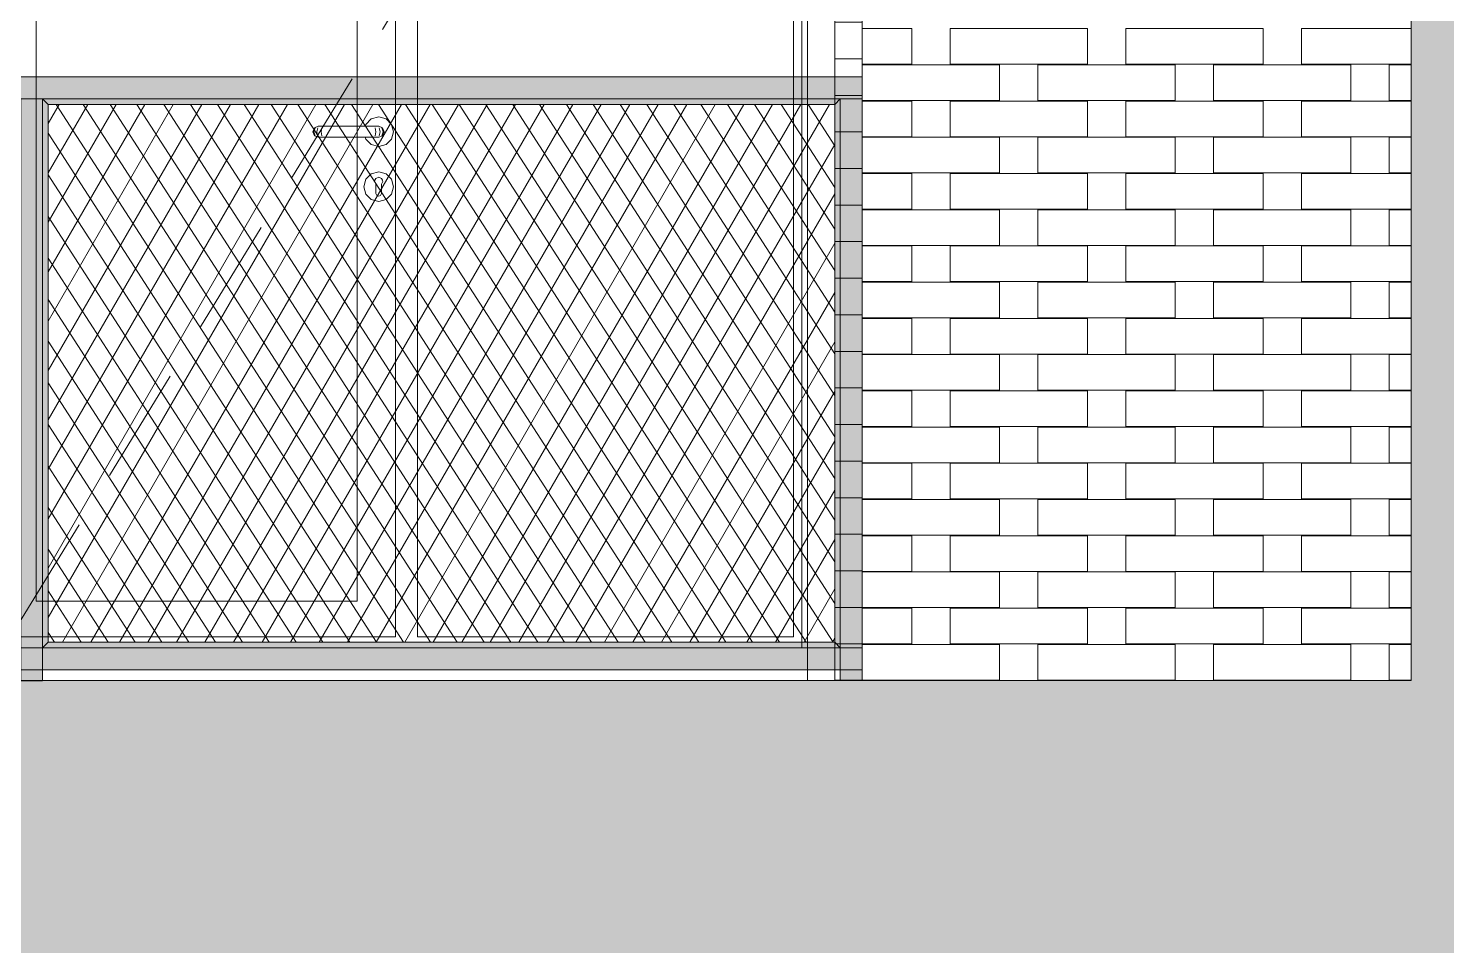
# Model space of a CAD drawing. Header units: millimetres. Extents: x 476244520 to 476657119, y 4620824743 to 4621446928.
# Drawn here: x 476550810 to 476553393, y 4621078663 to 4621080334 of the extents above; entities that cross this region are included whole.
import ezdxf

# ---------------------------------------------------------------- set-up
doc = ezdxf.new("R2010")
doc.units = ezdxf.units.MM
doc.header["$MEASUREMENT"] = 0
doc.linetypes.add('Hidden Line', pattern=[317.5, 211.666667, -105.833333])
for name, color, linetype, lineweight in [('2D Drafting - General_Pen_No__30_Pen_No__9_Pen_No__9_Pen_No__253', 252, 'Continuous', 0), ('2D Drafting - General_Pen_No__30_Pen_No__9_Pen_No__9_Pen_No__7', 7, 'Continuous', 0), ('2D Drafting - General_Pen_No__7_Pen_No__7', 7, 'Continuous', 0), ('New_2D Drafting - General_Pen_No__30_Pen_No__9_Pen_No__9_Pen_No__255', 255, 'Continuous', 0), ('New_2D Drafting - General_Pen_No__30_Pen_No__9_Pen_No__9_Pen_No__7', 7, 'Continuous', 0), ('New_2D Drafting - General_Pen_No__4', 7, 'Continuous', 0), ('New_2D Drafting - General_Pen_No__7', 7, 'Continuous', 0), ('New_Structural - Bearing_Pen_No__250', 7, 'Continuous', 0), ('Structural - Bearing_Pen_No__250', 7, 'Continuous', 0)]:
    doc.layers.add(name, color=color, linetype=linetype, lineweight=lineweight)

msp = doc.modelspace()

# ---------------------------------------------------------------- hatches: boundary and pattern name
at = {"layer": '2D Drafting - General_Pen_No__30_Pen_No__9_Pen_No__9_Pen_No__253', "linetype": 'Continuous', "lineweight": 0}
h = msp.add_hatch(dxfattribs=at)
h.set_pattern_fill('BRICK___RUNNING_BOND', color=252, style=0, pattern_type=2)
h.set_pattern_definition([(0, (476584677.18, 4621075479.1), (0, 66.64), []), (90, (476584677.18, 4621075479.1), (-244.8, 0), [66.64, -66.64]), (90, (476584799.58, 4621075545.74), (-244.8, 0), [66.64, -66.64])])
h.paths.add_polyline_path([(476539459.138, 4621072645.531), (476540629.005, 4621072645.531), (476540629.014, 4621075245.539), (476540629.014, 4621076667.176), (476540629.014, 4621084845.531), (476540629.014, 4621085057.885), (476540629.014, 4621085545.532), (476546429.014, 4621085545.532), (476546429.014, 4621072645.531), (476553686.976, 4621072645.531), (476553729.155, 4621072645.531), (476553729.155, 4621075945.533), (476553729.155, 4621078445.544), (476553729.155, 4621079070.057), (476553729.155, 4621085545.544), (476557529.011, 4621085545.544), (476557529.011, 4621075245.549), (476556929.206, 4621075245.549), (476556929.206, 4621070445.499), (476563929.127, 4621070445.499), (476563929.127, 4621075251.999), (476563329.323, 4621075251.999), (476563329.323, 4621085545.544), (476567129.179, 4621085545.544), (476567129.179, 4621072645.445), (476569940.806, 4621072645.445), (476569940.806, 4621072645.531), (476570829.494, 4621072645.531), (476572429.494, 4621072645.531), (476574429.014, 4621072645.531), (476574429.014, 4621085545.532), (476580229.014, 4621085545.532), (476580229.014, 4621072645.531), (476581399.049, 4621072645.531), (476581399.049, 4621085945.125), (476580317.511, 4621085945.125), (476574428.978, 4621085945.125), (476553729.155, 4621085945.125), (476546829.014, 4621085945.125), (476539459.138, 4621085945.125)])
h.paths.add_polyline_path([(476546829.014, 4621082345.544), (476546829.014, 4621084845.531), (476553329.014, 4621084845.531), (476553329.014, 4621082345.544)], flags=0)
h.paths.add_polyline_path([(476546829.014, 4621075945.533), (476546829.014, 4621078445.544), (476553329.014, 4621078445.544), (476553329.014, 4621075945.533)], flags=0)
h.paths.add_polyline_path([(476546829.014, 4621079145.544), (476546829.014, 4621081645.544), (476553329.014, 4621081645.544), (476553329.014, 4621079145.544)], flags=0)
h.paths.add_polyline_path([(476549474.939, 4621072745.581), (476549479.055, 4621072745.581), (476549479.055, 4621075245.581), (476547879.055, 4621075245.582), (476547879.055, 4621072745.581)], flags=0)
h.paths.add_polyline_path([(476559629.231, 4621083245.531), (476559629.231, 4621084845.531), (476558029.231, 4621084845.531), (476558029.231, 4621083245.531)], flags=0)
h.paths.add_polyline_path([(476559629.231, 4621073645.531), (476559629.231, 4621075245.531), (476558029.231, 4621075245.531), (476558029.231, 4621073645.531)], flags=0)
h.paths.add_polyline_path([(476558029.236, 4621076845.531), (476559629.236, 4621076845.531), (476559629.236, 4621078445.531), (476558029.236, 4621078445.531)], flags=0)
h.paths.add_polyline_path([(476559629.236, 4621080045.531), (476559629.236, 4621081645.531), (476558029.236, 4621081645.531), (476558029.236, 4621080045.531)], flags=0)
h.paths.add_polyline_path([(476559629.014, 4621071445.531), (476559629.014, 4621072045.531), (476558029.442, 4621072045.531), (476558029.442, 4621071445.531)], flags=0)
h.paths.add_polyline_path([(476561228.792, 4621078445.531), (476561228.792, 4621076845.531), (476562828.792, 4621076845.531), (476562828.792, 4621078445.531)], flags=0)
h.paths.add_polyline_path([(476561228.792, 4621080045.531), (476562828.792, 4621080045.531), (476562828.792, 4621081645.531), (476561228.792, 4621081645.531)], flags=0)
h.paths.add_polyline_path([(476561228.797, 4621084845.531), (476561228.797, 4621083245.531), (476562828.797, 4621083245.531), (476562828.797, 4621084845.531)], flags=0)
h.paths.add_polyline_path([(476562828.369, 4621071445.531), (476562828.369, 4621072045.531), (476561228.797, 4621072045.531), (476561228.797, 4621071445.531)], flags=0)
h.paths.add_polyline_path([(476561228.797, 4621073645.531), (476562828.797, 4621073645.531), (476562828.797, 4621075245.531), (476561228.797, 4621075245.531)], flags=0)
h.paths.add_polyline_path([(476568178.997, 4621081645.582), (476568178.997, 4621079145.581), (476569778.997, 4621079145.581), (476569778.997, 4621081645.581)], flags=0)
h.paths.add_polyline_path([(476569778.997, 4621075945.581), (476569778.997, 4621078445.581), (476568178.997, 4621078445.582), (476568178.997, 4621075945.581)], flags=0)
h.paths.add_polyline_path([(476568178.997, 4621082345.581), (476569778.997, 4621082345.581), (476569778.997, 4621084845.581), (476568178.997, 4621084845.582)], flags=0)
h.paths.add_polyline_path([(476571779.011, 4621084845.581), (476571779.011, 4621082345.581), (476573379.011, 4621082345.581), (476573379.011, 4621084845.582)], flags=0)
h.paths.add_polyline_path([(476571779.011, 4621081645.581), (476571779.011, 4621079145.581), (476573379.011, 4621079145.581), (476573379.011, 4621081645.582)], flags=0)
h.paths.add_polyline_path([(476571779.011, 4621075245.581), (476571779.011, 4621072745.581), (476571783.128, 4621072745.581), (476573379.011, 4621072745.581), (476573379.011, 4621075245.582)], flags=0)
h.paths.add_polyline_path([(476571779.011, 4621075945.581), (476573379.011, 4621075945.581), (476573379.011, 4621078445.582), (476571779.011, 4621078445.581)], flags=0)
h = msp.add_hatch(dxfattribs=at)
h.set_pattern_fill('BRICK___RUNNING_BOND', color=252, style=0, pattern_type=2)
h.set_pattern_definition([(0, (476585777.157, 4621078679.11), (0, 66.64), []), (90, (476585777.16, 4621078679.1), (-244.8, 0), [66.64, -66.64]), (90, (476585899.56, 4621078745.75), (-244.8, 0), [66.64, -66.64])])
h.paths.add_polyline_path([(476552279.01, 4621081645.544), (476552279.01, 4621079146.544), (476552329.001, 4621079146.544), (476552329.001, 4621081645.544)])
at = {"layer": 'New_2D Drafting - General_Pen_No__30_Pen_No__9_Pen_No__9_Pen_No__255', "linetype": 'Continuous', "lineweight": 0}
for points in [[(476552329.014, 4621080245.538), (476552329.014, 4621080205.538), (476547829.014, 4621080205.538), (476547829.014, 4621080245.538)], [(476550836.014, 4621079145.51), (476550796.014, 4621079145.51), (476550796.014, 4621080205.538), (476550836.014, 4621080205.538)], [(476550836.014, 4621079205.51), (476550846.014, 4621079215.51), (476550846.014, 4621080195.538), (476550836.014, 4621080205.538)], [(476550846.014, 4621080195.538), (476550836.014, 4621080205.538), (476552289.014, 4621080205.538), (476552279.014, 4621080195.538)], [(476552289.014, 4621079205.51), (476552279.014, 4621079215.51), (476552279.014, 4621080195.538), (476552289.014, 4621080205.538)], [(476552329.014, 4621079145.544), (476552289.014, 4621079145.544), (476552289.014, 4621080205.538), (476552329.014, 4621080205.538)], [(476552329.014, 4621079205.536), (476552329.014, 4621079165.536), (476547829.014, 4621079165.536), (476547829.014, 4621079205.536)], [(476550846.014, 4621079215.536), (476550836.014, 4621079205.536), (476552288.988, 4621079205.536), (476552278.988, 4621079215.536)]]:
    msp.add_hatch(color=255, dxfattribs=at).paths.add_polyline_path(points)
at = {"layer": 'New_2D Drafting - General_Pen_No__7', "linetype": 'Continuous', "lineweight": 0}
h = msp.add_hatch(dxfattribs=at)
h.set_pattern_fill('BATT_INSULATION', style=0, pattern_type=2)
h.set_pattern_definition([(60, (476844527.15, 4621385791.044), (-38.971143, 22.5), []), (122.833095, (476844527.15, 4621385791.044), (36.8060797, 18.75), [])])
h.paths.add_polyline_path([(476552279.014, 4621080195.538), (476550846.014, 4621080195.538), (476550846.014, 4621079215.536), (476552279.014, 4621079215.536)])

# ---------------------------------------------------------------- linework, layer by layer
at = {"layer": '2D Drafting - General_Pen_No__30_Pen_No__9_Pen_No__9_Pen_No__7', "color": 7, "linetype": 'Continuous', "lineweight": 0, "flags": 128}
for points in [[(476546829.014, 4621079145.544), (476546829.014, 4621081645.544), (476553329.014, 4621081645.544), (476553329.014, 4621079145.544)], [(476552279.01, 4621081645.544), (476552279.01, 4621079146.544), (476552329.001, 4621079146.544), (476552329.001, 4621081645.544)]]:
    msp.add_lwpolyline(points, close=True, dxfattribs=at)
at = {"layer": '2D Drafting - General_Pen_No__7_Pen_No__7', "color": 7, "linetype": 'Continuous', "lineweight": 0, "flags": 128}
msp.add_lwpolyline([(476550683.135, 4621079145.539), (476552279.018, 4621079145.544), (476552279.01, 4621081645.544), (476550679.01, 4621081645.539)], dxfattribs=at)
for points in [[(476552229.01, 4621081595.543), (476550729.01, 4621081595.538), (476550729.018, 4621079145.539), (476552229.018, 4621079145.546)], [(476552219.01, 4621081585.543), (476550739.01, 4621081585.538), (476550739.018, 4621079205.54), (476552219.018, 4621079205.546)], [(476551479.014, 4621081570.541), (476550754.01, 4621081570.538), (476550754.018, 4621079225.54), (476551479.018, 4621079225.543)], [(476552204.01, 4621081570.543), (476551519.01, 4621081570.541), (476551519.018, 4621079225.543), (476552204.018, 4621079225.545)], [(476551409.01, 4621081500.54), (476550824.01, 4621081500.538), (476550824.018, 4621079290.541), (476551409.018, 4621079290.543)]]:
    msp.add_lwpolyline(points, close=True, dxfattribs=at)
at = {"layer": '2D Drafting - General_Pen_No__7_Pen_No__7', "color": 7, "linetype": 'Hidden Line', "lineweight": 0, "flags": 128}
msp.add_lwpolyline([(476550729.01, 4621081595.538), (476551479.014, 4621080371.418), (476550729.795, 4621079146.823)], dxfattribs=at)
at = {"layer": 'New_2D Drafting - General_Pen_No__30_Pen_No__9_Pen_No__9_Pen_No__7', "color": 7, "linetype": 'Continuous', "lineweight": 0, "flags": 128}
for points in [[(476552329.014, 4621080245.538), (476552329.014, 4621080205.538), (476547829.014, 4621080205.538), (476547829.014, 4621080245.538)], [(476550836.014, 4621079145.51), (476550796.014, 4621079145.51), (476550796.014, 4621080205.538), (476550836.014, 4621080205.538)], [(476550836.014, 4621079205.51), (476550846.014, 4621079215.51), (476550846.014, 4621080195.538), (476550836.014, 4621080205.538)], [(476550846.014, 4621080195.538), (476550836.014, 4621080205.538), (476552289.014, 4621080205.538), (476552279.014, 4621080195.538)], [(476552289.014, 4621079205.51), (476552279.014, 4621079215.51), (476552279.014, 4621080195.538), (476552289.014, 4621080205.538)], [(476552329.014, 4621079145.544), (476552289.014, 4621079145.544), (476552289.014, 4621080205.538), (476552329.014, 4621080205.538)], [(476552329.014, 4621079205.536), (476552329.014, 4621079165.536), (476547829.014, 4621079165.536), (476547829.014, 4621079205.536)], [(476550846.014, 4621079215.536), (476550836.014, 4621079205.536), (476552288.988, 4621079205.536), (476552278.988, 4621079215.536)]]:
    msp.add_lwpolyline(points, close=True, dxfattribs=at)
at = {"layer": 'New_2D Drafting - General_Pen_No__4', "color": 7, "linetype": 'Continuous', "lineweight": 0, "flags": 128}
msp.add_lwpolyline([(476552279.014, 4621080195.538), (476550846.014, 4621080195.538), (476550846.014, 4621079215.536), (476552279.014, 4621079215.536)], close=True, dxfattribs=at)
at = {"layer": 'New_Structural - Bearing_Pen_No__250', "color": 7, "linetype": 'Continuous', "lineweight": 0}
for p, q in [((476552329.014, 4621080268.544), (476552329.014, 4621080333.544)), ((476552419.014, 4621080333.544), (476552329.014, 4621080333.544)), ((476552419.014, 4621080268.544), (476552419.014, 4621080333.544)), ((476552489.014, 4621080268.544), (476552489.014, 4621080333.544)), ((476552739.014, 4621080333.544), (476552489.014, 4621080333.544)), ((476552739.014, 4621080268.544), (476552739.014, 4621080333.544)), ((476552809.014, 4621080268.544), (476552809.014, 4621080333.544)), ((476553059.014, 4621080333.544), (476552809.014, 4621080333.544)), ((476553059.014, 4621080268.544), (476553059.014, 4621080333.544)), ((476553129.014, 4621080268.544), (476553129.014, 4621080333.544)), ((476553329.014, 4621080333.544), (476553129.014, 4621080333.544)), ((476553289.014, 4621080333.544), (476553289.014, 4621080334.544)), ((476552419.014, 4621080268.544), (476552329.014, 4621080268.544)), ((476552329.014, 4621080202.544), (476552329.014, 4621080267.544)), ((476552579.014, 4621080267.544), (476552329.014, 4621080267.544)), ((476552739.014, 4621080268.544), (476552489.014, 4621080268.544)), ((476552579.014, 4621080202.544), (476552579.014, 4621080267.544)), ((476552649.014, 4621080202.544), (476552649.014, 4621080267.544)), ((476552899.014, 4621080267.544), (476552649.014, 4621080267.544)), ((476553059.014, 4621080268.544), (476552809.014, 4621080268.544)), ((476552899.014, 4621080202.544), (476552899.014, 4621080267.544)), ((476552969.014, 4621080202.544), (476552969.014, 4621080267.544)), ((476553219.014, 4621080267.544), (476552969.014, 4621080267.544)), ((476553329.014, 4621080268.544), (476553129.014, 4621080268.544)), ((476553219.014, 4621080202.544), (476553219.014, 4621080267.544)), ((476553289.014, 4621080267.544), (476553289.014, 4621080268.544)), ((476553289.014, 4621080202.544), (476553289.014, 4621080267.544)), ((476553329.014, 4621080267.544), (476553289.014, 4621080267.544)), ((476552579.014, 4621080202.544), (476552329.014, 4621080202.544)), ((476552329.014, 4621080136.544), (476552329.014, 4621080201.544)), ((476552419.014, 4621080201.544), (476552329.014, 4621080201.544)), ((476552419.014, 4621080136.544), (476552419.014, 4621080201.544)), ((476552489.014, 4621080136.544), (476552489.014, 4621080201.544)), ((476552739.014, 4621080201.544), (476552489.014, 4621080201.544)), ((476552899.014, 4621080202.544), (476552649.014, 4621080202.544)), ((476552739.014, 4621080136.544), (476552739.014, 4621080201.544)), ((476552809.014, 4621080136.544), (476552809.014, 4621080201.544)), ((476553059.014, 4621080201.544), (476552809.014, 4621080201.544)), ((476553219.014, 4621080202.544), (476552969.014, 4621080202.544)), ((476553059.014, 4621080136.544), (476553059.014, 4621080201.544)), ((476553129.014, 4621080136.544), (476553129.014, 4621080201.544)), ((476553329.014, 4621080201.544), (476553129.014, 4621080201.544)), ((476553289.014, 4621080201.544), (476553289.014, 4621080202.544)), ((476553329.014, 4621080202.544), (476553289.014, 4621080202.544)), ((476551331.053, 4621080152.612), (476551328.124, 4621080145.541)), ((476551332.605, 4621080152.612), (476551329.846, 4621080145.541)), ((476551338.124, 4621080155.541), (476551331.053, 4621080152.612)), ((476551337.42, 4621080152.612), (476551335.308, 4621080145.541)), ((476551339.266, 4621080155.541), (476551338.124, 4621080155.541)), ((476551342.518, 4621080155.541), (476551339.266, 4621080155.541)), ((476551347.384, 4621080155.541), (476551342.518, 4621080155.541)), ((476551344.625, 4621080152.612), (476551343.482, 4621080145.541)), ((476551353.124, 4621080155.541), (476551347.384, 4621080155.541)), ((476551433.124, 4621080155.541), (476551353.124, 4621080155.541)), ((476551423.804, 4621080155.541), (476551424.742, 4621080159.041)), ((476551424.742, 4621080159.041), (476551434.624, 4621080168.924)), ((476551438.865, 4621080155.541), (476551433.124, 4621080155.541)), ((476551434.624, 4621080168.924), (476551448.124, 4621080172.541)), ((476551443.731, 4621080155.541), (476551438.865, 4621080155.541)), ((476551441.624, 4621080152.612), (476551442.767, 4621080145.541)), ((476551446.983, 4621080155.541), (476551443.731, 4621080155.541)), ((476551448.124, 4621080155.541), (476551446.983, 4621080155.541)), ((476551448.124, 4621080172.541), (476551461.624, 4621080168.924)), ((476551448.124, 4621080155.541), (476551455.195, 4621080152.613)), ((476551448.829, 4621080152.613), (476551450.941, 4621080145.541)), ((476551453.643, 4621080152.613), (476551456.402, 4621080145.541)), ((476551455.195, 4621080152.613), (476551458.124, 4621080145.541)), ((476551461.624, 4621080168.924), (476551471.507, 4621080159.042)), ((476551471.507, 4621080159.042), (476551475.124, 4621080145.542)), ((476551328.124, 4621080145.541), (476551331.053, 4621080138.47)), ((476551329.846, 4621080145.541), (476551332.605, 4621080138.47)), ((476551331.053, 4621080138.47), (476551338.124, 4621080135.541)), ((476551335.308, 4621080145.541), (476551337.42, 4621080138.47)), ((476551339.266, 4621080135.541), (476551338.124, 4621080135.541)), ((476551342.518, 4621080135.541), (476551339.266, 4621080135.541)), ((476551347.384, 4621080135.541), (476551342.518, 4621080135.541)), ((476551343.482, 4621080145.541), (476551344.625, 4621080138.47)), ((476551353.124, 4621080135.541), (476551347.384, 4621080135.541)), ((476551433.124, 4621080135.541), (476551353.124, 4621080135.541)), ((476551424.742, 4621080132.041), (476551423.804, 4621080135.541)), ((476551434.625, 4621080122.159), (476551424.742, 4621080132.041)), ((476551438.865, 4621080135.541), (476551433.124, 4621080135.541)), ((476551443.731, 4621080135.541), (476551438.865, 4621080135.541)), ((476551442.767, 4621080145.541), (476551441.624, 4621080138.47)), ((476551446.983, 4621080135.541), (476551443.731, 4621080135.541)), ((476551448.124, 4621080135.541), (476551446.983, 4621080135.541)), ((476551455.196, 4621080138.47), (476551448.124, 4621080135.541)), ((476551450.941, 4621080145.541), (476551448.829, 4621080138.47)), ((476551456.402, 4621080145.541), (476551453.643, 4621080138.47)), ((476551458.124, 4621080145.541), (476551455.196, 4621080138.47)), ((476551471.507, 4621080132.042), (476551461.625, 4621080122.159)), ((476551475.124, 4621080145.542), (476551471.507, 4621080132.042)), ((476552419.014, 4621080136.544), (476552329.014, 4621080136.544)), ((476552329.014, 4621080070.544), (476552329.014, 4621080135.544)), ((476552579.014, 4621080135.544), (476552329.014, 4621080135.544)), ((476552739.014, 4621080136.544), (476552489.014, 4621080136.544)), ((476552579.014, 4621080070.544), (476552579.014, 4621080135.544)), ((476552649.014, 4621080070.544), (476552649.014, 4621080135.544)), ((476552899.014, 4621080135.544), (476552649.014, 4621080135.544)), ((476553059.014, 4621080136.544), (476552809.014, 4621080136.544)), ((476552899.014, 4621080070.544), (476552899.014, 4621080135.544)), ((476552969.014, 4621080070.544), (476552969.014, 4621080135.544)), ((476553219.014, 4621080135.544), (476552969.014, 4621080135.544)), ((476553329.014, 4621080136.544), (476553129.014, 4621080136.544)), ((476553219.014, 4621080070.544), (476553219.014, 4621080135.544)), ((476553289.014, 4621080135.544), (476553289.014, 4621080136.544)), ((476553289.014, 4621080070.544), (476553289.014, 4621080135.544)), ((476553329.014, 4621080135.544), (476553289.014, 4621080135.544)), ((476551448.125, 4621080118.541), (476551434.625, 4621080122.159)), ((476551461.625, 4621080122.159), (476551448.125, 4621080118.541)), ((476551421.125, 4621080045.541), (476551424.742, 4621080059.041)), ((476551424.742, 4621080059.041), (476551434.625, 4621080068.924)), ((476551434.625, 4621080068.924), (476551448.125, 4621080072.541)), ((476551441.405, 4621080057.181), (476551440.657, 4621080055.234)), ((476551440.657, 4621080055.234), (476551443.125, 4621080049.941)), ((476551441.405, 4621080057.181), (476551442.75, 4621080060.685)), ((476551448.125, 4621080062.967), (476551442.75, 4621080060.685)), ((476551443.125, 4621080049.941), (476551443.125, 4621080048.428)), ((476551443.125, 4621080048.428), (476551443.125, 4621080045.541)), ((476551448.125, 4621080072.541), (476551461.625, 4621080068.924)), ((476551453.5, 4621080060.685), (476551448.125, 4621080062.967)), ((476551453.125, 4621080049.941), (476551455.593, 4621080055.234)), ((476551453.125, 4621080048.428), (476551453.125, 4621080049.941)), ((476551453.125, 4621080048.428), (476551453.125, 4621080045.541)), ((476551454.845, 4621080057.181), (476551453.5, 4621080060.685)), ((476551454.845, 4621080057.181), (476551455.593, 4621080055.234)), ((476551461.625, 4621080068.924), (476551471.507, 4621080059.042)), ((476551471.507, 4621080059.042), (476551475.125, 4621080045.542)), ((476552579.014, 4621080070.544), (476552329.014, 4621080070.544)), ((476552329.014, 4621080004.544), (476552329.014, 4621080069.544)), ((476552419.014, 4621080069.544), (476552329.014, 4621080069.544)), ((476552419.014, 4621080004.544), (476552419.014, 4621080069.544)), ((476552489.014, 4621080004.544), (476552489.014, 4621080069.544)), ((476552739.014, 4621080069.544), (476552489.014, 4621080069.544)), ((476552899.014, 4621080070.544), (476552649.014, 4621080070.544)), ((476552739.014, 4621080004.544), (476552739.014, 4621080069.544)), ((476552809.014, 4621080004.544), (476552809.014, 4621080069.544)), ((476553059.014, 4621080069.544), (476552809.014, 4621080069.544)), ((476553219.014, 4621080070.544), (476552969.014, 4621080070.544)), ((476553059.014, 4621080004.544), (476553059.014, 4621080069.544)), ((476553129.014, 4621080004.544), (476553129.014, 4621080069.544)), ((476553329.014, 4621080069.544), (476553129.014, 4621080069.544)), ((476553289.014, 4621080069.544), (476553289.014, 4621080070.544)), ((476553329.014, 4621080070.544), (476553289.014, 4621080070.544)), ((476551424.742, 4621080032.041), (476551421.125, 4621080045.541)), ((476551434.625, 4621080022.159), (476551424.742, 4621080032.041)), ((476551448.125, 4621080018.541), (476551434.625, 4621080022.159)), ((476551443.125, 4621080045.541), (476551443.125, 4621080042.655)), ((476551443.125, 4621080042.655), (476551443.125, 4621080036.881)), ((476551443.125, 4621080036.881), (476551443.125, 4621080033.041)), ((476551443.125, 4621080033.041), (476551444.589, 4621080029.506)), ((476551444.589, 4621080029.506), (476551448.125, 4621080028.041)), ((476551448.125, 4621080028.041), (476551451.66, 4621080029.506)), ((476551461.625, 4621080022.159), (476551448.125, 4621080018.541)), ((476551451.66, 4621080029.506), (476551453.125, 4621080033.041)), ((476551453.125, 4621080045.541), (476551453.125, 4621080042.655)), ((476551453.125, 4621080042.655), (476551453.125, 4621080036.881)), ((476551453.125, 4621080036.881), (476551453.125, 4621080033.041)), ((476551471.508, 4621080032.042), (476551461.625, 4621080022.159)), ((476551475.125, 4621080045.542), (476551471.508, 4621080032.042)), ((476552419.014, 4621080004.544), (476552329.014, 4621080004.544)), ((476552329.014, 4621079938.544), (476552329.014, 4621080003.544)), ((476552579.014, 4621080003.544), (476552329.014, 4621080003.544)), ((476552739.014, 4621080004.544), (476552489.014, 4621080004.544)), ((476552579.014, 4621079938.544), (476552579.014, 4621080003.544)), ((476552649.014, 4621079938.544), (476552649.014, 4621080003.544)), ((476552899.014, 4621080003.544), (476552649.014, 4621080003.544)), ((476553059.014, 4621080004.544), (476552809.014, 4621080004.544)), ((476552899.014, 4621079938.544), (476552899.014, 4621080003.544)), ((476552969.014, 4621079938.544), (476552969.014, 4621080003.544)), ((476553219.014, 4621080003.544), (476552969.014, 4621080003.544)), ((476553329.014, 4621080004.544), (476553129.014, 4621080004.544)), ((476553219.014, 4621079938.544), (476553219.014, 4621080003.544)), ((476553289.014, 4621080003.544), (476553289.014, 4621080004.544)), ((476553289.014, 4621079938.544), (476553289.014, 4621080003.544)), ((476553329.014, 4621080003.544), (476553289.014, 4621080003.544)), ((476552579.014, 4621079938.544), (476552329.014, 4621079938.544)), ((476552329.014, 4621079872.544), (476552329.014, 4621079937.544)), ((476552419.014, 4621079937.544), (476552329.014, 4621079937.544)), ((476552419.014, 4621079872.544), (476552419.014, 4621079937.544)), ((476552489.014, 4621079872.544), (476552489.014, 4621079937.544)), ((476552739.014, 4621079937.544), (476552489.014, 4621079937.544)), ((476552899.014, 4621079938.544), (476552649.014, 4621079938.544)), ((476552739.014, 4621079872.544), (476552739.014, 4621079937.544)), ((476552809.014, 4621079872.544), (476552809.014, 4621079937.544)), ((476553059.014, 4621079937.544), (476552809.014, 4621079937.544)), ((476553219.014, 4621079938.544), (476552969.014, 4621079938.544)), ((476553059.014, 4621079872.544), (476553059.014, 4621079937.544)), ((476553129.014, 4621079872.544), (476553129.014, 4621079937.544)), ((476553329.014, 4621079937.544), (476553129.014, 4621079937.544)), ((476553289.014, 4621079937.544), (476553289.014, 4621079938.544)), ((476553329.014, 4621079938.544), (476553289.014, 4621079938.544)), ((476552419.014, 4621079872.544), (476552329.014, 4621079872.544)), ((476552329.014, 4621079806.544), (476552329.014, 4621079871.544)), ((476552579.014, 4621079871.544), (476552329.014, 4621079871.544)), ((476552739.014, 4621079872.544), (476552489.014, 4621079872.544)), ((476552579.014, 4621079806.544), (476552579.014, 4621079871.544)), ((476552649.014, 4621079806.544), (476552649.014, 4621079871.544)), ((476552899.014, 4621079871.544), (476552649.014, 4621079871.544)), ((476553059.014, 4621079872.544), (476552809.014, 4621079872.544)), ((476552899.014, 4621079806.544), (476552899.014, 4621079871.544)), ((476552969.014, 4621079806.544), (476552969.014, 4621079871.544)), ((476553219.014, 4621079871.544), (476552969.014, 4621079871.544)), ((476553329.014, 4621079872.544), (476553129.014, 4621079872.544)), ((476553219.014, 4621079806.544), (476553219.014, 4621079871.544)), ((476553289.014, 4621079871.544), (476553289.014, 4621079872.544)), ((476553289.014, 4621079806.544), (476553289.014, 4621079871.544)), ((476553329.014, 4621079871.544), (476553289.014, 4621079871.544)), ((476552579.014, 4621079806.544), (476552329.014, 4621079806.544)), ((476552329.014, 4621079740.544), (476552329.014, 4621079805.544)), ((476552419.014, 4621079805.544), (476552329.014, 4621079805.544)), ((476552419.014, 4621079740.544), (476552419.014, 4621079805.544)), ((476552489.014, 4621079740.544), (476552489.014, 4621079805.544)), ((476552739.014, 4621079805.544), (476552489.014, 4621079805.544)), ((476552899.014, 4621079806.544), (476552649.014, 4621079806.544)), ((476552739.014, 4621079740.544), (476552739.014, 4621079805.544)), ((476552809.014, 4621079740.544), (476552809.014, 4621079805.544)), ((476553059.014, 4621079805.544), (476552809.014, 4621079805.544)), ((476553219.014, 4621079806.544), (476552969.014, 4621079806.544)), ((476553059.014, 4621079740.544), (476553059.014, 4621079805.544)), ((476553129.014, 4621079740.544), (476553129.014, 4621079805.544)), ((476553329.014, 4621079805.544), (476553129.014, 4621079805.544)), ((476553289.014, 4621079805.544), (476553289.014, 4621079806.544)), ((476553329.014, 4621079806.544), (476553289.014, 4621079806.544)), ((476552419.014, 4621079740.544), (476552329.014, 4621079740.544)), ((476552329.014, 4621079674.544), (476552329.014, 4621079739.544)), ((476552579.014, 4621079739.544), (476552329.014, 4621079739.544)), ((476552739.014, 4621079740.544), (476552489.014, 4621079740.544)), ((476552579.014, 4621079674.544), (476552579.014, 4621079739.544)), ((476552649.014, 4621079674.544), (476552649.014, 4621079739.544)), ((476552899.014, 4621079739.544), (476552649.014, 4621079739.544)), ((476553059.014, 4621079740.544), (476552809.014, 4621079740.544)), ((476552899.014, 4621079674.544), (476552899.014, 4621079739.544)), ((476552969.014, 4621079674.544), (476552969.014, 4621079739.544)), ((476553219.014, 4621079739.544), (476552969.014, 4621079739.544)), ((476553329.014, 4621079740.544), (476553129.014, 4621079740.544)), ((476553219.014, 4621079674.544), (476553219.014, 4621079739.544)), ((476553289.014, 4621079739.544), (476553289.014, 4621079740.544)), ((476553289.014, 4621079674.544), (476553289.014, 4621079739.544)), ((476553329.014, 4621079739.544), (476553289.014, 4621079739.544)), ((476552579.014, 4621079674.544), (476552329.014, 4621079674.544)), ((476552329.014, 4621079608.544), (476552329.014, 4621079673.544)), ((476552419.014, 4621079673.544), (476552329.014, 4621079673.544)), ((476552419.014, 4621079608.544), (476552419.014, 4621079673.544)), ((476552489.014, 4621079608.544), (476552489.014, 4621079673.544)), ((476552739.014, 4621079673.544), (476552489.014, 4621079673.544)), ((476552899.014, 4621079674.544), (476552649.014, 4621079674.544)), ((476552739.014, 4621079608.544), (476552739.014, 4621079673.544)), ((476552809.014, 4621079608.544), (476552809.014, 4621079673.544)), ((476553059.014, 4621079673.544), (476552809.014, 4621079673.544)), ((476553219.014, 4621079674.544), (476552969.014, 4621079674.544)), ((476553059.014, 4621079608.544), (476553059.014, 4621079673.544)), ((476553129.014, 4621079608.544), (476553129.014, 4621079673.544)), ((476553329.014, 4621079673.544), (476553129.014, 4621079673.544)), ((476553289.014, 4621079673.544), (476553289.014, 4621079674.544)), ((476553329.014, 4621079674.544), (476553289.014, 4621079674.544)), ((476552419.014, 4621079608.544), (476552329.014, 4621079608.544)), ((476552739.014, 4621079608.544), (476552489.014, 4621079608.544)), ((476553059.014, 4621079608.544), (476552809.014, 4621079608.544)), ((476553329.014, 4621079608.544), (476553129.014, 4621079608.544)), ((476553289.014, 4621079607.544), (476553289.014, 4621079608.544)), ((476552329.014, 4621079542.544), (476552329.014, 4621079607.544)), ((476552579.014, 4621079607.544), (476552329.014, 4621079607.544)), ((476552579.014, 4621079542.544), (476552579.014, 4621079607.544)), ((476552649.014, 4621079542.544), (476552649.014, 4621079607.544)), ((476552899.014, 4621079607.544), (476552649.014, 4621079607.544)), ((476552899.014, 4621079542.544), (476552899.014, 4621079607.544)), ((476552969.014, 4621079542.544), (476552969.014, 4621079607.544)), ((476553219.014, 4621079607.544), (476552969.014, 4621079607.544)), ((476553219.014, 4621079542.544), (476553219.014, 4621079607.544)), ((476553289.014, 4621079542.544), (476553289.014, 4621079607.544)), ((476553329.014, 4621079607.544), (476553289.014, 4621079607.544)), ((476552579.014, 4621079542.544), (476552329.014, 4621079542.544)), ((476552329.014, 4621079476.544), (476552329.014, 4621079541.544)), ((476552419.014, 4621079541.544), (476552329.014, 4621079541.544)), ((476552419.014, 4621079476.544), (476552419.014, 4621079541.544)), ((476552489.014, 4621079476.544), (476552489.014, 4621079541.544)), ((476552739.014, 4621079541.544), (476552489.014, 4621079541.544)), ((476552899.014, 4621079542.544), (476552649.014, 4621079542.544)), ((476552739.014, 4621079476.544), (476552739.014, 4621079541.544)), ((476552809.014, 4621079476.544), (476552809.014, 4621079541.544)), ((476553059.014, 4621079541.544), (476552809.014, 4621079541.544)), ((476553219.014, 4621079542.544), (476552969.014, 4621079542.544)), ((476553059.014, 4621079476.544), (476553059.014, 4621079541.544)), ((476553129.014, 4621079476.544), (476553129.014, 4621079541.544)), ((476553329.014, 4621079541.544), (476553129.014, 4621079541.544)), ((476553289.014, 4621079541.544), (476553289.014, 4621079542.544)), ((476553329.014, 4621079542.544), (476553289.014, 4621079542.544)), ((476552419.014, 4621079476.544), (476552329.014, 4621079476.544)), ((476552329.014, 4621079410.544), (476552329.014, 4621079475.544)), ((476552579.014, 4621079475.544), (476552329.014, 4621079475.544)), ((476552739.014, 4621079476.544), (476552489.014, 4621079476.544)), ((476552579.014, 4621079410.544), (476552579.014, 4621079475.544)), ((476552649.014, 4621079410.544), (476552649.014, 4621079475.544)), ((476552899.014, 4621079475.544), (476552649.014, 4621079475.544)), ((476553059.014, 4621079476.544), (476552809.014, 4621079476.544)), ((476552899.014, 4621079410.544), (476552899.014, 4621079475.544)), ((476552969.014, 4621079410.544), (476552969.014, 4621079475.544)), ((476553219.014, 4621079475.544), (476552969.014, 4621079475.544)), ((476553329.014, 4621079476.544), (476553129.014, 4621079476.544)), ((476553219.014, 4621079410.544), (476553219.014, 4621079475.544)), ((476553289.014, 4621079475.544), (476553289.014, 4621079476.544)), ((476553289.014, 4621079410.544), (476553289.014, 4621079475.544)), ((476553329.014, 4621079475.544), (476553289.014, 4621079475.544)), ((476552579.014, 4621079410.544), (476552329.014, 4621079410.544)), ((476552329.014, 4621079344.544), (476552329.014, 4621079409.544)), ((476552419.014, 4621079409.544), (476552329.014, 4621079409.544)), ((476552419.014, 4621079344.544), (476552419.014, 4621079409.544)), ((476552489.014, 4621079344.544), (476552489.014, 4621079409.544)), ((476552739.014, 4621079409.544), (476552489.014, 4621079409.544)), ((476552899.014, 4621079410.544), (476552649.014, 4621079410.544)), ((476552739.014, 4621079344.544), (476552739.014, 4621079409.544)), ((476552809.014, 4621079344.544), (476552809.014, 4621079409.544)), ((476553059.014, 4621079409.544), (476552809.014, 4621079409.544)), ((476553219.014, 4621079410.544), (476552969.014, 4621079410.544)), ((476553059.014, 4621079344.544), (476553059.014, 4621079409.544)), ((476553129.014, 4621079344.544), (476553129.014, 4621079409.544)), ((476553329.014, 4621079409.544), (476553129.014, 4621079409.544)), ((476553289.014, 4621079409.544), (476553289.014, 4621079410.544)), ((476553329.014, 4621079410.544), (476553289.014, 4621079410.544)), ((476552419.014, 4621079344.544), (476552329.014, 4621079344.544)), ((476552329.014, 4621079278.544), (476552329.014, 4621079343.544)), ((476552579.014, 4621079343.544), (476552329.014, 4621079343.544)), ((476552739.014, 4621079344.544), (476552489.014, 4621079344.544)), ((476552579.014, 4621079278.544), (476552579.014, 4621079343.544)), ((476552649.014, 4621079278.544), (476552649.014, 4621079343.544)), ((476552899.014, 4621079343.544), (476552649.014, 4621079343.544)), ((476553059.014, 4621079344.544), (476552809.014, 4621079344.544)), ((476552899.014, 4621079278.544), (476552899.014, 4621079343.544)), ((476552969.014, 4621079278.544), (476552969.014, 4621079343.544)), ((476553219.014, 4621079343.544), (476552969.014, 4621079343.544)), ((476553329.014, 4621079344.544), (476553129.014, 4621079344.544)), ((476553219.014, 4621079278.544), (476553219.014, 4621079343.544)), ((476553289.014, 4621079343.544), (476553289.014, 4621079344.544)), ((476553289.014, 4621079278.544), (476553289.014, 4621079343.544)), ((476553329.014, 4621079343.544), (476553289.014, 4621079343.544)), ((476552579.014, 4621079278.544), (476552329.014, 4621079278.544)), ((476552329.014, 4621079212.544), (476552329.014, 4621079277.544)), ((476552419.014, 4621079277.544), (476552329.014, 4621079277.544)), ((476552419.014, 4621079212.544), (476552419.014, 4621079277.544)), ((476552489.014, 4621079212.544), (476552489.014, 4621079277.544)), ((476552739.014, 4621079277.544), (476552489.014, 4621079277.544)), ((476552899.014, 4621079278.544), (476552649.014, 4621079278.544)), ((476552739.014, 4621079212.544), (476552739.014, 4621079277.544)), ((476552809.014, 4621079212.544), (476552809.014, 4621079277.544)), ((476553059.014, 4621079277.544), (476552809.014, 4621079277.544)), ((476553219.014, 4621079278.544), (476552969.014, 4621079278.544)), ((476553059.014, 4621079212.544), (476553059.014, 4621079277.544)), ((476553129.014, 4621079212.544), (476553129.014, 4621079277.544)), ((476553329.014, 4621079277.544), (476553129.014, 4621079277.544)), ((476553289.014, 4621079277.544), (476553289.014, 4621079278.544)), ((476553329.014, 4621079278.544), (476553289.014, 4621079278.544)), ((476552419.014, 4621079212.544), (476552329.014, 4621079212.544)), ((476552329.014, 4621079146.544), (476552329.014, 4621079211.544)), ((476552579.014, 4621079211.544), (476552329.014, 4621079211.544)), ((476552739.014, 4621079212.544), (476552489.014, 4621079212.544)), ((476552579.014, 4621079146.544), (476552579.014, 4621079211.544)), ((476552649.014, 4621079146.544), (476552649.014, 4621079211.544)), ((476552899.014, 4621079211.544), (476552649.014, 4621079211.544)), ((476553059.014, 4621079212.544), (476552809.014, 4621079212.544)), ((476552899.014, 4621079146.544), (476552899.014, 4621079211.544)), ((476552969.014, 4621079146.544), (476552969.014, 4621079211.544)), ((476553219.014, 4621079211.544), (476552969.014, 4621079211.544)), ((476553329.014, 4621079212.544), (476553129.014, 4621079212.544)), ((476553219.014, 4621079146.544), (476553219.014, 4621079211.544)), ((476553289.014, 4621079211.544), (476553289.014, 4621079212.544)), ((476553289.014, 4621079146.544), (476553289.014, 4621079211.544)), ((476553329.014, 4621079211.544), (476553289.014, 4621079211.544)), ((476552579.014, 4621079146.544), (476552329.014, 4621079146.544)), ((476552899.014, 4621079146.544), (476552649.014, 4621079146.544)), ((476553219.014, 4621079146.544), (476552969.014, 4621079146.544)), ((476553289.014, 4621079145.544), (476553289.014, 4621079146.544)), ((476553329.014, 4621079146.544), (476553289.014, 4621079146.544))]:
    msp.add_line(p, q, dxfattribs=at)
at = {"layer": 'Structural - Bearing_Pen_No__250', "color": 7, "linetype": 'Continuous', "lineweight": 0}
for p, q in [((476553329.014, 4621080333.544), (476553329.014, 4621080334.544)), ((476553329.014, 4621080267.544), (476553329.014, 4621080268.544)), ((476552329.014, 4621080201.544), (476552329.014, 4621080202.544)), ((476553329.014, 4621080201.544), (476553329.014, 4621080202.544)), ((476552329.014, 4621080135.544), (476552329.014, 4621080136.544)), ((476553329.014, 4621080135.544), (476553329.014, 4621080136.544)), ((476552329.014, 4621080069.544), (476552329.014, 4621080070.544)), ((476553329.014, 4621080069.544), (476553329.014, 4621080070.544)), ((476552329.014, 4621080003.544), (476552329.014, 4621080004.544)), ((476553329.014, 4621080003.544), (476553329.014, 4621080004.544)), ((476552329.014, 4621079937.544), (476552329.014, 4621079938.544)), ((476553329.014, 4621079937.544), (476553329.014, 4621079938.544)), ((476552329.014, 4621079871.544), (476552329.014, 4621079872.544)), ((476553329.014, 4621079871.544), (476553329.014, 4621079872.544)), ((476552329.014, 4621079805.544), (476552329.014, 4621079806.544)), ((476553329.014, 4621079805.544), (476553329.014, 4621079806.544)), ((476552329.014, 4621079739.544), (476552329.014, 4621079740.544)), ((476553329.014, 4621079739.544), (476553329.014, 4621079740.544)), ((476552329.014, 4621079673.544), (476552329.014, 4621079674.544)), ((476553329.014, 4621079673.544), (476553329.014, 4621079674.544)), ((476552329.014, 4621079607.544), (476552329.014, 4621079608.544)), ((476553329.014, 4621079607.544), (476553329.014, 4621079608.544)), ((476552329.014, 4621079541.544), (476552329.014, 4621079542.544)), ((476553329.014, 4621079541.544), (476553329.014, 4621079542.544)), ((476552329.014, 4621079475.544), (476552329.014, 4621079476.544)), ((476553329.014, 4621079475.544), (476553329.014, 4621079476.544)), ((476552329.014, 4621079409.544), (476552329.014, 4621079410.544)), ((476553329.014, 4621079409.544), (476553329.014, 4621079410.544)), ((476552329.014, 4621079343.544), (476552329.014, 4621079344.544)), ((476553329.014, 4621079343.544), (476553329.014, 4621079344.544)), ((476552329.014, 4621079277.544), (476552329.014, 4621079278.544)), ((476553329.014, 4621079277.544), (476553329.014, 4621079278.544)), ((476552329.014, 4621079211.544), (476552329.014, 4621079212.544)), ((476553329.014, 4621079211.544), (476553329.014, 4621079212.544)), ((476553329.014, 4621079145.544), (476553329.014, 4621079146.544))]:
    msp.add_line(p, q, dxfattribs=at)

doc.saveas('drawing.dxf')
